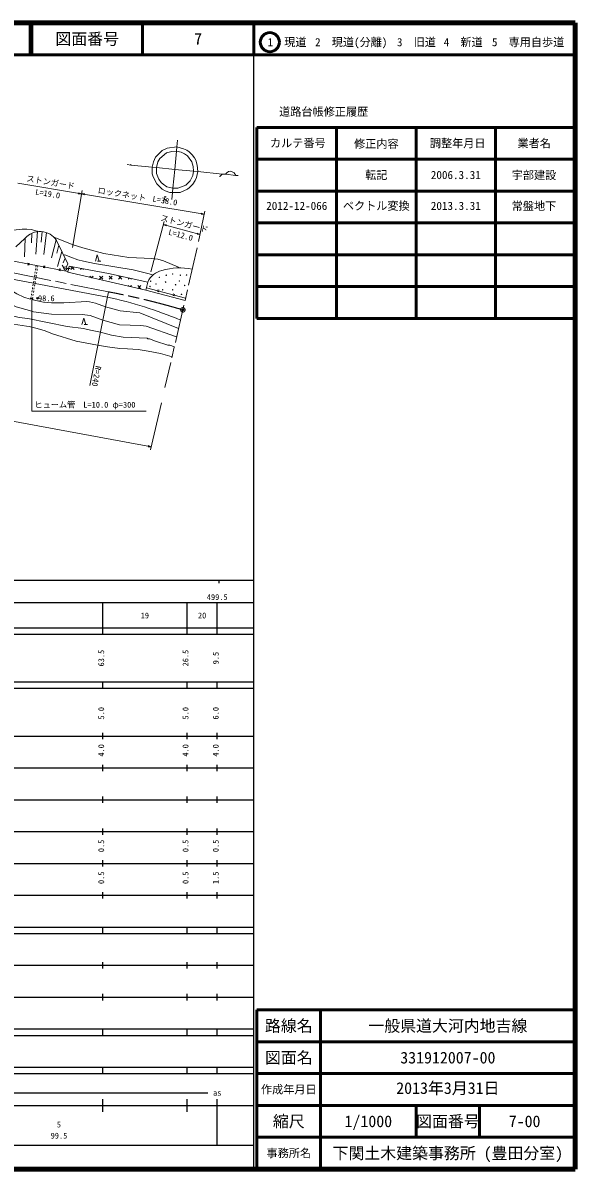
# Model space of a CAD drawing. Units: millimetres, scale not verified. Extents: x 40000 to 680000, y 20000 to 380000.
# Drawn here: x 506413 to 680000, y 20000 to 380000 of the extents above; entities that cross this region are included whole.
import ezdxf
from ezdxf.enums import TextEntityAlignment as Align

# ---------------------------------------------------------------- set-up
doc = ezdxf.new("R2010")
doc.units = ezdxf.units.MM
doc.header["$LTSCALE"] = 1000
doc.header["$PDMODE"] = 32
doc.header["$PDSIZE"] = 500
doc.linetypes.add('CHAIN', pattern=[18.5, 12, -1.5, 3.5, -1.5])
for name, color, linetype, lineweight in [('M-BGD', 7, 'Continuous', 13), ('M-BMK', 2, 'CHAIN', 13), ('M-STR-HTXT', 7, 'Continuous', 13), ('M-TTL', 2, 'Continuous', 140), ('M-TTL-BAND', 7, 'Continuous', 25), ('M-TTL-FRAM', 2, 'Continuous', 50), ('M-TTL-LINE', 7, 'Continuous', 50)]:
    doc.layers.add(name, color=color, linetype=linetype, lineweight=lineweight)
doc.layers.add('M-OTRS', color=6, linetype='Continuous')
doc.layers.add('M-TTL-TXT', color=7, linetype='Continuous')
doc.styles.add('ＭＳ ゴシック', font='')
doc.styles.get('ＭＳ ゴシック').set_extended_font_data('MS Gothic')

# ---------------------------------------------------------------- blocks, each defined once
blk = doc.blocks.new('電話柱1')
at = {"color": 7, "linetype": 'Continuous', "lineweight": 13}
for p, q in [((-1.203, 0.848), (-0.496, 0.14)), ((-0.516, 0.002), (0.484, 0.002)), ((1.475, 0.164), (0.478, 0.078))]:
    blk.add_line(p, q, dxfattribs=at)
blk.add_circle((-0.016, 0.002), 0.5, dxfattribs=at)
blk = doc.blocks.new('針葉樹林')
at = {"color": 7, "linetype": 'Continuous', "lineweight": 13}
for p, q in [((-0.6, 0), (0, 2)), ((0, 2), (0.6, 0)), ((0.1, 0), (1.1, 0))]:
    blk.add_line(p, q, dxfattribs=at)
blk = doc.blocks.new('open_arrow')
at = {"color": 0, "linetype": 'Continuous', "lineweight": -2}
blk.add_lwpolyline([(7.5, 1.25), (0, 0), (7.5, -1.25)], dxfattribs=at)

msp = doc.modelspace()

# ---------------------------------------------------------------- linework, layer by layer
at = {"layer": 'M-BGD'}
for p, q in [((555059, 343126), (554805, 341094)), ((554127, 333982), (554720, 339739)), ((554805, 341094), (554720, 339739)), ((539141, 335506), (540327, 335337)), ((540327, 335675), (540327, 335337)), ((540327, 335337), (547100, 334744)), ((547100, 334744), (548370, 334575)), ((548370, 334575), (554127, 333982)), ((554127, 333982), (553535, 328140)), ((554127, 333982), (560054, 333389)), ((560054, 333389), (561409, 333305)), ((561409, 333305), (569029, 332543)), ((570129, 332543), (569029, 332543)), ((570129, 332543), (573347, 332119)), ((573347, 332119), (574109, 332119)), ((553535, 328140), (553450, 326701)), ((550995, 325346), (550910, 324584)), ((550995, 325600), (550995, 325346)), ((550995, 325346), (551418, 325346)), ((553450, 326701), (553196, 324499)), ((509183, 313923), (509160, 310900)), ((511035, 314446), (510436, 307390)), ((512460, 314453), (512124, 311141)), ((513853, 314147), (512968, 307239)), ((532967, 293861), (434829, 312446)), ((504171, 309697), (507060, 312323)), ((507075, 312340), (506966, 306489)), ((516885, 311821), (515444, 306208)), ((516143, 312701), (522208, 310275)), ((517001, 311648), (520490, 304313)), ((517677, 310227), (517037, 307671)), ((518642, 308199), (517245, 303544)), ((519654, 306071), (519083, 304670)), ((500684, 305657), (520622, 301968)), ((507904, 304067), (508395, 303976)), ((507994, 304559), (508486, 304468)), ((510368, 302340), (510449, 302834)), ((510529, 303327), (510610, 303821)), ((510860, 302249), (510940, 302743)), ((511021, 303236), (511101, 303730)), ((512820, 303157), (513312, 303066)), ((512911, 303649), (513403, 303558)), ((517828, 302739), (518319, 302648)), ((520490, 304313), (520103, 303389)), ((520994, 303587), (520556, 301679)), ((520994, 303587), (533339, 301275)), ((522320, 303320), (521500, 302501)), ((521520, 303481), (522500, 302501)), ((524818, 302818), (524500, 302501)), ((525275, 302726), (525500, 302501)), ((509724, 298392), (509804, 298886)), ((509885, 299379), (509965, 299873)), ((510046, 300366), (510126, 300860)), ((510207, 301353), (510287, 301847)), ((510377, 299288), (510457, 299782)), ((510538, 300275), (510618, 300769)), ((510699, 301262), (510779, 301756)), ((517737, 302248), (518228, 302157)), ((545080, 296049), (520556, 301679)), ((527500, 300501), (528040, 299961)), ((528500, 300501), (527976, 299976)), ((530500, 300501), (531500, 299501)), ((531500, 300501), (530500, 299501)), ((533339, 301275), (545671, 298623)), ((533500, 300501), (534500, 299501)), ((534500, 300501), (533500, 299501)), ((537306, 300306), (536500, 299501)), ((536542, 300460), (537500, 299501)), ((539803, 299803), (539500, 299501)), ((540297, 299704), (540500, 299501)), ((546084, 301216), (547340, 300823)), ((509241, 295432), (509321, 295925)), ((509402, 296419), (509482, 296912)), ((509563, 297405), (509643, 297899)), ((509732, 295341), (509813, 295834)), ((509893, 296328), (509974, 296821)), ((510054, 297314), (510135, 297808)), ((510216, 298301), (510296, 298795)), ((539500, 297501), (539722, 297279)), ((540500, 297501), (540175, 297175)), ((542500, 297501), (543500, 296501)), ((543500, 297501), (542614, 296615)), ((545671, 298623), (545080, 296049)), ((557370, 292796), (545080, 296049)), ((545259, 296828), (557550, 293576)), ((548682, 295664), (549165, 295536)), ((548810, 296147), (549293, 296019)), ((508928, 293519), (508999, 293951)), ((509080, 294445), (509160, 294938)), ((509414, 293391), (509491, 293860)), ((509571, 294354), (509652, 294847)), ((553516, 294385), (553999, 294257)), ((553643, 294868), (554127, 294740)), ((527627, 283521), (530759, 282843))]:
    msp.add_line(p, q, dxfattribs=at)
at = {"layer": 'M-BGD', "linetype": 'CHAIN'}
msp.add_line((561189, 309364), (551082, 265513), dxfattribs=at)
at = {"layer": 'M-BGD'}
for points in [[(554805, 341094), (551757, 340671), (550233, 339909), (548116, 337792), (547439, 336353), (547100, 334744)], [(554720, 339739), (553196, 339655), (551503, 339147), (549471, 337369), (548878, 336353), (548370, 334575)], [(560054, 333389), (559969, 334913), (559546, 336353), (558191, 338215), (557260, 338893), (556159, 339401), (554720, 339739)], [(561409, 333305), (561239, 335337), (560731, 336861), (560308, 337623), (559631, 338554), (558699, 339485), (557937, 339993), (556921, 340501), (554805, 341094)], [(547100, 334744), (547015, 333389), (547100, 332627), (547354, 331611), (548539, 329410), (550233, 327801), (551164, 327293), (552603, 326785), (553450, 326701)], [(548370, 334575), (548455, 332712), (548793, 331611), (549132, 330934), (549894, 329918), (550487, 329325), (551672, 328563), (553535, 328140)], [(561409, 333305), (560985, 331442), (560562, 330511), (559800, 329325), (558784, 328309), (558107, 327801), (555821, 326785), (553450, 326701)], [(560054, 333389), (559800, 332119), (558953, 330426), (557599, 329071), (555143, 328055), (553535, 328140)], [(569029, 332543), (568351, 331781), (568182, 331781)], [(570129, 332543), (570468, 332966), (571061, 333305), (571738, 333389), (572839, 332881), (573347, 332119)], [(550910, 324584), (550741, 324415), (550741, 323568), (550571, 323399)], [(550910, 324584), (551164, 324584), (551503, 324161)], [(502396, 314847), (506206, 315186), (507645, 315186), (509000, 315101), (510947, 314593), (511045, 314447)], [(434409, 310191), (436949, 309344), (441351, 308159), (446601, 307058), (452273, 306635), (455237, 306042), (460063, 304264), (462603, 303502), (468699, 302486), (479113, 302147), (480213, 301978), (485971, 300200), (488003, 299692), (491051, 299184), (496639, 298676), (498417, 298337), (499687, 297829), (504513, 294866), (506714, 293850), (508746, 293257), (509169, 293427)], [(522208, 310275), (525256, 309344), (531860, 307566), (539734, 306296), (546931, 306042)], [(433647, 306550), (436017, 306211), (438896, 305534), (443214, 304772), (451935, 303756), (453713, 303163), (457861, 300962), (460655, 299692), (463619, 298676), (465905, 298168), (467429, 297914), (472255, 297829), (477843, 298337), (480213, 298168), (486733, 296136), (490035, 295628), (491982, 295543), (494607, 295289), (496639, 294866), (497401, 294612), (498671, 294019), (501126, 292411), (504259, 290802), (508492, 289701)], [(521531, 306465), (519583, 307143), (519160, 307058)], [(521531, 306465), (523732, 305619), (525425, 305195), (528897, 304433), (541089, 302401), (546084, 301216)], [(546931, 306042), (548793, 305788), (550571, 305280), (555313, 303248), (555445, 303071)], [(432969, 303079), (434409, 303079), (445161, 301131), (451427, 300369), (458031, 297152), (464889, 294866), (467344, 294358), (468953, 294104), (472847, 294019), (475726, 294358), (478774, 294273), (481907, 293342), (485801, 292495), (492744, 291479), (495961, 290633), (498078, 289532), (499602, 288939), (501888, 288262), (505275, 287500), (507984, 287161)], [(532368, 290802), (529235, 291987), (527373, 292411), (526526, 292495), (519329, 292072), (515435, 292072), (512895, 292326), (509508, 293003), (509339, 293173), (509339, 293342), (509169, 293427)], [(508492, 289701), (509762, 289278), (515435, 288516), (525087, 288431), (527542, 288093), (531521, 286653)], [(532368, 290802), (536940, 289617), (543205, 288939), (555354, 284046)], [(503412, 285383), (507561, 284706)], [(507561, 284706), (508407, 284621), (510524, 284113), (513149, 283351), (513911, 283097), (515689, 282335), (523139, 280049), (529828, 278779)], [(507984, 287161), (520345, 284621), (525425, 284029), (527627, 283521)], [(531521, 286653), (536771, 285214), (543459, 284960), (545153, 284706), (554749, 281423)], [(530759, 282843), (534231, 281912), (537956, 281319), (545491, 280981), (545661, 280811), (546169, 280811), (548116, 280049), (551926, 278779), (552603, 278779), (554030, 278304)], [(529828, 278779), (533045, 278271), (536855, 277763), (539311, 277679), (542697, 277425), (545830, 276917), (549640, 276155), (553300, 275133)]]:
    msp.add_lwpolyline(points, dxfattribs=at)
for centre in [(546590, 298882), (549291, 300082), (551467, 300758), (553493, 301133), (555594, 298957), (555894, 300758), (557845, 300833), (546365, 297231), (548241, 297981), (550342, 296181), (551242, 298582), (553493, 296181), (554393, 297756), (557244, 297531), (556269, 294755)]:
    msp.add_circle(centre, 75, dxfattribs=at)
for centre, radius, start, end in [((511778, 308271), 6219, 32.8815, 139.34686), ((555616, 285416), 17656, 76.85466, 108.14648), ((551467, 295959), 6379, 102.21302, 155.31432), ((509022, 292886), 640, 18.28887, 123.99335), ((506636, 169530), 127089, 67.16524, 78.04237)]:
    msp.add_arc(centre, radius, start, end, dxfattribs=at)
msp.add_point((510988, 293517), dxfattribs=at)
at = {"layer": 'M-BMK'}
msp.add_line((533299, 295543), (459422, 310136), dxfattribs=at)
msp.add_circle((556697, 289875), 700, dxfattribs=at)
msp.add_arc((488560, 59750), 240000, 73.67376, 79.25642, dxfattribs=at)
at = {"layer": 'M-OTRS'}
msp.add_point((556697, 289875), dxfattribs=at)
at = {"layer": 'M-STR-HTXT'}
for p, q in [((504849, 329661), (524841, 326329)), ((522036, 309495), (525006, 327315)), ((524841, 326329), (563447, 319895)), ((561608, 311320), (563656, 320872)), ((546615, 301849), (550785, 317605)), ((550529, 316638), (562156, 313561)), ((533299, 295543), (527486, 266112)), ((403111, 273445), (546787, 246874)), ((549960, 260641), (546562, 245900))]:
    msp.add_line(p, q, dxfattribs=at)
msp.add_lwpolyline([(509263, 293123), (509263, 258105), (545145, 258105)], dxfattribs=at)
at = {"layer": 'M-TTL'}
for p, q in [((680000, 380000), (40000, 380000)), ((680000, 20000), (680000, 380000)), ((40000, 20000), (680000, 20000))]:
    msp.add_line(p, q, dxfattribs=at)
at = {"layer": 'M-TTL-BAND'}
for p, q in [((579000, 20000), (579000, 370000)), ((40000, 205000), (579000, 205000)), ((568000, 205000), (568000, 204000)), ((68000, 198000), (579000, 198000)), ((531500, 188000), (531500, 198000)), ((558000, 188000), (558000, 198000)), ((567500, 188000), (567500, 198000)), ((40000, 190000), (579000, 190000)), ((40000, 188000), (579000, 188000)), ((40000, 173000), (579000, 173000)), ((531500, 171000), (531500, 173000)), ((558000, 171000), (558000, 173000)), ((567500, 171000), (567500, 173000)), ((40000, 171000), (579000, 171000)), ((40000, 156000), (579000, 156000)), ((531500, 155000), (531500, 157000)), ((558000, 155000), (558000, 157000)), ((567500, 155000), (567500, 157000)), ((46000, 146000), (579000, 146000)), ((531500, 145000), (531500, 147000)), ((558000, 145000), (558000, 147000)), ((567500, 145000), (567500, 147000)), ((531500, 135000), (531500, 137000)), ((558000, 135000), (558000, 137000)), ((567500, 135000), (567500, 137000)), ((52000, 136000), (579000, 136000)), ((46000, 126000), (579000, 126000)), ((531500, 125000), (531500, 127000)), ((558000, 125000), (558000, 127000)), ((567500, 125000), (567500, 127000)), ((52000, 116000), (579000, 116000)), ((531500, 115000), (531500, 117000)), ((558000, 115000), (558000, 117000)), ((567500, 115000), (567500, 117000)), ((46000, 106000), (579000, 106000)), ((531500, 105000), (531500, 107000)), ((558000, 105000), (558000, 107000)), ((567500, 105000), (567500, 107000)), ((40000, 96000), (579000, 96000)), ((40000, 94000), (579000, 94000)), ((531500, 94000), (531500, 96000)), ((558000, 94000), (558000, 96000)), ((567500, 94000), (567500, 96000)), ((49000, 84000), (579000, 84000)), ((531500, 83000), (531500, 85000)), ((558000, 83000), (558000, 85000)), ((567500, 83000), (567500, 85000)), ((40000, 74000), (579000, 74000)), ((531500, 73000), (531500, 75000)), ((558000, 73000), (558000, 75000)), ((567500, 73000), (567500, 75000)), ((40000, 64000), (579000, 64000)), ((40000, 62000), (579000, 62000)), ((531500, 62000), (531500, 64000)), ((558000, 62000), (558000, 64000)), ((567500, 62000), (567500, 64000)), ((40000, 52000), (579000, 52000)), ((531500, 50000), (531500, 52000)), ((558000, 50000), (558000, 52000)), ((567500, 50000), (567500, 52000)), ((40000, 50000), (579000, 50000)), ((71000, 44000), (564500, 44000)), ((40000, 40000), (579000, 40000)), ((531500, 38000), (531500, 42000)), ((558000, 38000), (558000, 42000)), ((567500, 27500), (567500, 42000)), ((68000, 27500), (579000, 27500))]:
    msp.add_line(p, q, dxfattribs=at)
at = {"layer": 'M-TTL-FRAM'}
for p, q in [((580000, 347197), (580000, 287197)), ((580000, 347197), (680000, 347197)), ((580000, 287197), (680000, 287197)), ((680000, 70000), (580000, 70000)), ((580000, 70000), (580000, 20000))]:
    msp.add_line(p, q, dxfattribs=at)
at = {"layer": 'M-TTL-LINE'}
for p, q in [((508747, 380000), (508747, 370000)), ((509247, 380000), (509247, 370000)), ((543997, 380000), (543997, 370000)), ((579000, 380000), (579000, 370000)), ((40000, 370000), (680000, 370000)), ((605000, 347197), (605000, 287197)), ((630000, 347197), (630000, 287197)), ((655000, 347197), (655000, 287197)), ((580000, 337197), (680000, 337197)), ((580000, 327197), (680000, 327197)), ((580000, 317197), (680000, 317197)), ((580000, 307197), (680000, 307197)), ((580000, 297197), (680000, 297197)), ((600000, 70000), (600000, 20000)), ((680000, 60000), (580000, 60000)), ((680000, 50000), (580000, 50000)), ((680000, 40000), (580000, 40000)), ((630000, 40000), (630000, 30000)), ((650000, 40000), (650000, 30000)), ((680000, 30000), (580000, 30000))]:
    msp.add_line(p, q, dxfattribs=at)
msp.add_circle((584031, 373958), 3000, dxfattribs=at)

# ---------------------------------------------------------------- block references
at = {"layer": 'M-BGD', "xscale": 1000, "yscale": 1000}
for p in [(529784, 305120), (525583, 285312)]:
    msp.add_blockref('針葉樹林', p, dxfattribs=at)
at = {"layer": 'M-BGD', "xscale": 1000, "yscale": 1000, "rotation": 353.27115}
msp.add_blockref('電話柱1', (519805, 302888), dxfattribs=at)
at = {"layer": 'M-STR-HTXT', "xscale": 133, "yscale": 133}
for p, rotation in [((524841, 326329), 170.5), ((524841, 326329), 350.5), ((563447, 319895), 170.5), ((550529, 316638), 345.2), ((562156, 313561), 165.2), ((546787, 246874), 169.5)]:
    msp.add_blockref('open_arrow', p, dxfattribs=dict(at, rotation=rotation))
at = {"layer": 'M-STR-HTXT', "rotation": 270}
msp.add_blockref('open_arrow', (509263, 293123), dxfattribs=at)

# ---------------------------------------------------------------- texts
at = {"layer": 'M-BGD', "style": 'ＭＳ ゴシック'}
msp.add_text('98.6', height=1833, dxfattribs=at).set_placement((511148, 293517), align=Align.MIDDLE_LEFT)
at = {"layer": 'M-STR-HTXT', "style": 'ＭＳ ゴシック'}
for s, rotation, p in [('ストンガード', 350.538, (514927, 328488)), ('L=19.0', 350.538, (513985, 324935)), ('ロックネット', 350.538, (537304, 324759)), ('L=38.0', 350.538, (550837, 322707)), ('ストンガード', 345.176, (556802, 315495)), ('L=12.0', 345.176, (555647, 311989))]:
    msp.add_text(s, height=1833, rotation=rotation, dxfattribs=at).set_placement(p, align=Align.BOTTOM_CENTER)
msp.add_text('R=240', height=1833, rotation=258.826, dxfattribs=at).set_placement((527486, 266112), align=Align.BOTTOM_RIGHT)
for s, p in [('ヒューム管', (516465, 258605)), ('L=10.0 φ=300', (533604, 258605))]:
    msp.add_text(s, height=1833, dxfattribs=at).set_placement(p, align=Align.BOTTOM_CENTER)
at = {"layer": 'M-TTL-BAND', "style": 'ＭＳ ゴシック'}
for s, p in [('499.5', (567500, 198195)), ('19', (544750, 192405)), ('20', (562750, 192405)), ('as', (567500, 42500)), ('5', (517750, 32523)), ('99.5', (517750, 29033))]:
    msp.add_text(s, height=1833, dxfattribs=at).set_placement(p, align=Align.BOTTOM_CENTER)
for s, p in [('63.5', (532500, 180500)), ('26.5', (559000, 180500)), ('9.5', (568500, 180500)), ('5.0', (532500, 163174)), ('5.0', (559000, 163174)), ('6.0', (568500, 163174)), ('4.0', (532500, 151500)), ('4.0', (559000, 151500)), ('4.0', (568500, 151500)), ('0.5', (532500, 121500)), ('0.5', (559000, 121500)), ('0.5', (568500, 121500)), ('0.5', (532500, 111500)), ('0.5', (559000, 111500)), ('1.5', (568500, 111500))]:
    msp.add_text(s, height=1833, rotation=90, dxfattribs=at).set_placement(p, align=Align.BOTTOM_CENTER)
at = {"layer": 'M-TTL-TXT', "style": 'ＭＳ ゴシック'}
for s, height, p in [('図面番号', 3666, (526622, 375000)), ('7', 3666, (561497, 375000)), ('1\u3000現道', 2566, (589448, 373958)), ('2\u3000現道(分離)', 2566, (609619, 373958)), ('3\u3000旧道', 2566, (630121, 373958)), ('4\u3000新道', 2566, (644824, 373958)), ('5\u3000専用自歩道', 2566, (665228, 373958)), ('道路台帳修正履歴', 2566, (600968, 352113)), ('カルテ番号', 2566, (592839, 342277)), ('修正内容', 2566, (617509, 342023)), ('調整年月日', 2566, (643089, 342197)), ('業者名', 2566, (667134, 342197)), ('転記', 2566, (617500, 332245)), ('2006.3.31', 2566, (642500, 332245)), ('宇部建設', 2566, (667077, 332189)), ('路線名', 3666, (590000, 65000)), ('路線名', 3666, (590000, 65000)), ('一般県道大河内地吉線', 3666, (640000, 65000)), ('図面名', 3666, (590000, 55000)), ('図面名', 3666, (590000, 55000)), ('331912007-00', 3666, (640000, 55000)), ('作成年月日', 2566, (590000, 45000)), ('作成年月日', 2566, (590000, 45000)), ('縮尺', 3666, (590000, 35000)), ('縮尺', 3666, (590000, 35000)), ('1/1000', 3666, (615000, 35000)), ('図面番号', 3666, (640000, 35000)), ('図面番号', 3666, (640000, 35000)), ('7-00', 3666, (664125, 35000)), ('事務所名', 2566, (590000, 25000)), ('事務所名', 2566, (590000, 25000)), ('下関土木建築事務所 (豊田分室)', 3666, (640000, 25000))]:
    msp.add_text(s, height=height, dxfattribs=at).set_placement(p, align=Align.MIDDLE_CENTER)
for s, height, p in [('ベクトル変換', 2566, (617500, 320495)), ('常盤地下', 2566, (667077, 320439)), ('2012-12-066', 2566, (592500, 320495)), ('2013.3.31', 2566, (642500, 320495)), ('2013年3月31日', 3666, (640000, 42500))]:
    msp.add_text(s, height=height, dxfattribs=at).set_placement(p, align=Align.BOTTOM_CENTER)

doc.saveas('drawing.dxf')
